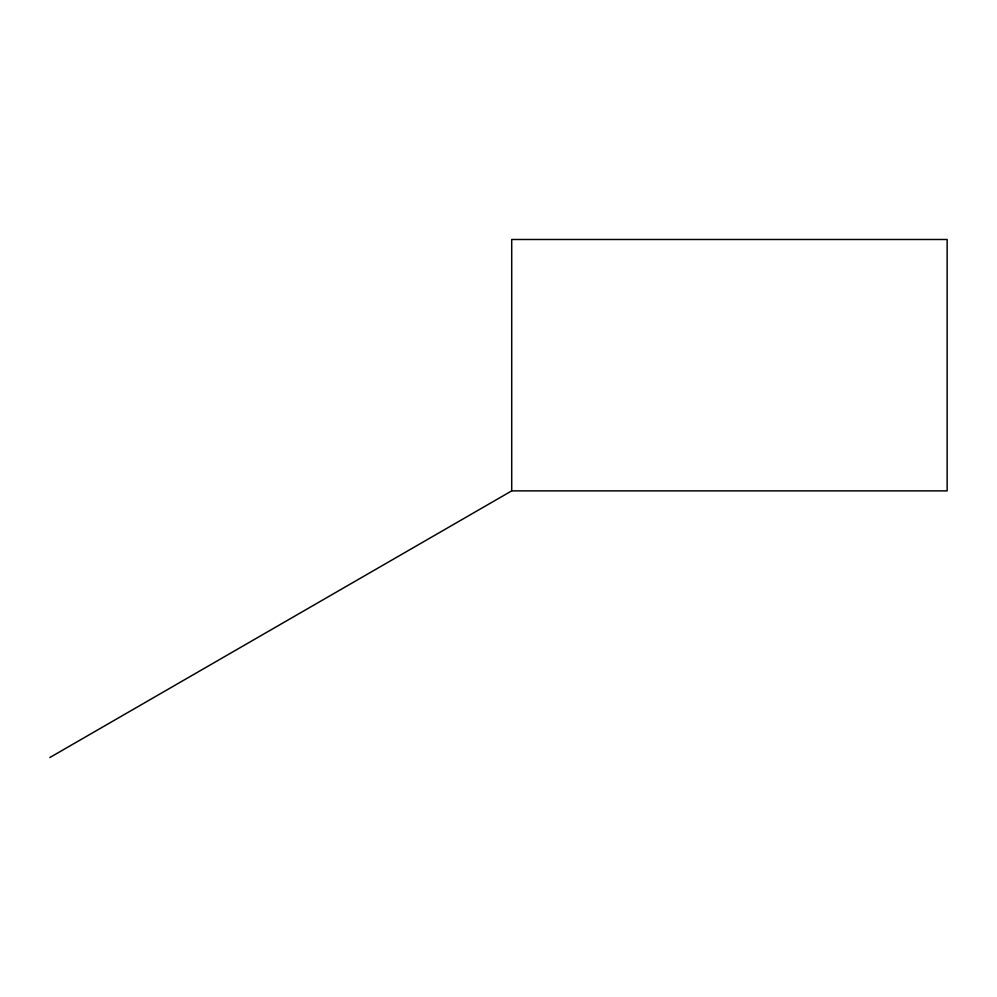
<?xml version="1.0" encoding="UTF-8"?>
<svg xmlns="http://www.w3.org/2000/svg" width="997" height="997" viewBox="0 0 997 997"><rect width="100%" height="100%" fill="white"/><g stroke="black" fill="none" stroke-linecap="round" stroke-linejoin="round"><path stroke-width="1.5" d="M49.85 757.521L511.71 490.873L947.15 490.873L947.15 239.479L511.71 239.479L511.71 490.873"/></g></svg>
